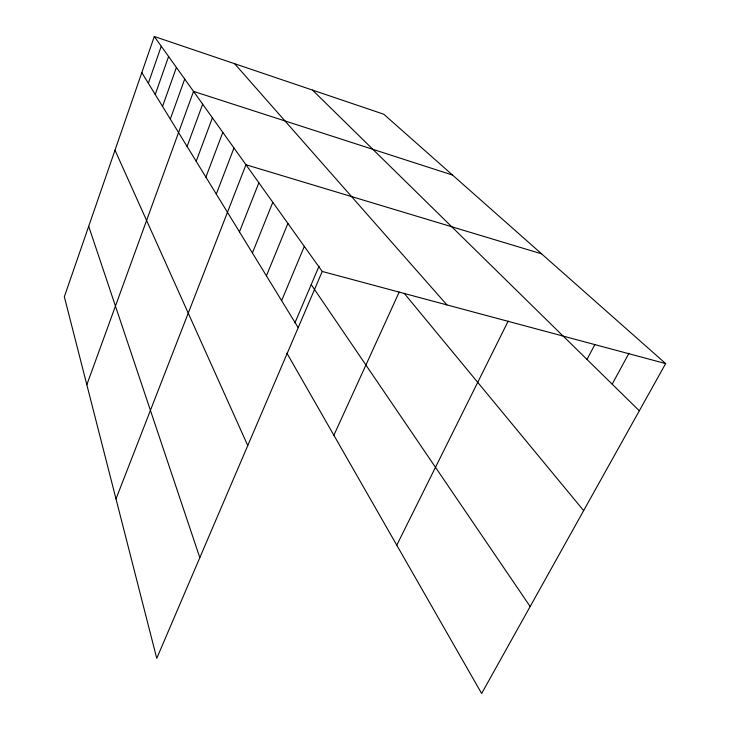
<?xml version="1.0" encoding="UTF-8"?>
<svg xmlns="http://www.w3.org/2000/svg" width="730" height="730" viewBox="0 0 730 730"><rect width="100%" height="100%" fill="white"/><g stroke="black" fill="none" stroke-linecap="round" stroke-linejoin="round"><path stroke-width="1.09" d="M154.295 36.5L64.34 296.763L156.749 658.36L322.231 271.46L154.295 36.5L383.779 114.227L665.66 363.586L481.636 693.5L286.908 353.174M148.336 83.247L161.248 46.227M155.234 94.498L168.603 56.52M162.544 106.425L176.414 67.443M170.309 119.081L184.708 79.05M86.824 384.765L193.532 91.396L452.563 175.072M187.099 146.465L202.666 104.171M196.188 161.303L212.403 117.795M205.906 177.144L222.814 132.367M216.299 194.098L233.974 147.971M115.997 498.9L245.955 164.743L541.605 253.839M239.458 231.866L258.858 182.792M252.407 252.991L272.801 202.301M266.423 275.84L287.903 223.426M281.625 300.641L304.319 246.402M294.92 322.861L319.056 266.185M333.875 435.262L399.201 292.064M396.773 545.191L508.171 321.1M586.984 359.434L594.859 344.587M612.178 384.153L628.968 353.265M322.231 271.46L665.66 363.586M312.495 90.082L563.122 336.083M563.542 336.421L639.325 410.798M234.604 63.702L446.906 304.903M404.21 293.332L583.644 510.617M311.217 284.59L530.153 606.511M141.812 72.608L298.196 327.66M115.002 150.188L247.762 445.565M88.695 226.309L199.819 557.656"/></g></svg>
